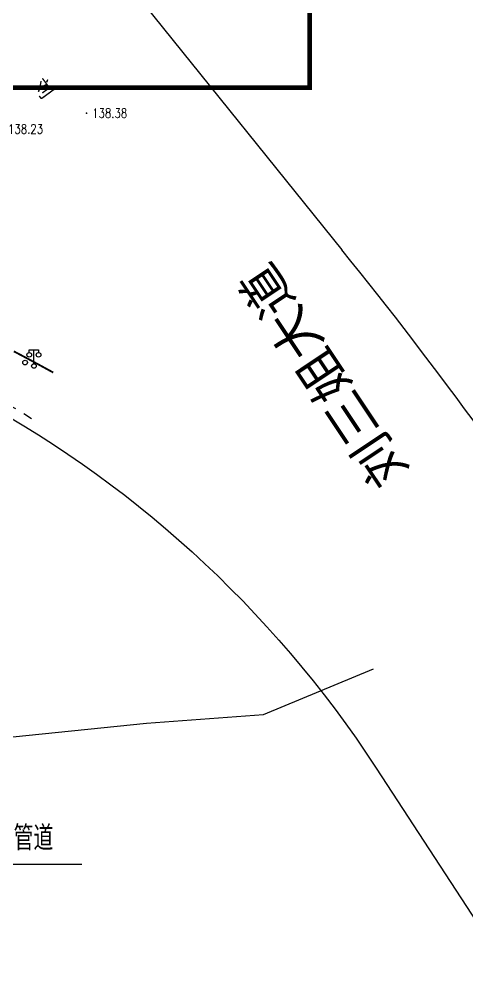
# Model space of a CAD drawing. Extents: x 529262 to 576451, y 2694391 to 2717535.
# Drawn here: x 566733.2 to 566781.2, y 2709577.2 to 2709680.9 of the extents above; entities that cross this region are included whole.
import ezdxf
from ezdxf.enums import TextEntityAlignment as Align
from ezdxf.xclip import XClip

# ---------------------------------------------------------------- set-up
doc = ezdxf.new("R2010")
doc.units = 0
doc.header["$XCLIPFRAME"] = 0
doc.linetypes.add('X6', pattern=[2, 1, -1])
for name, color, linetype in [('DIM_COOR', 3, 'Continuous'), ('DLDW', 8, 'Continuous'), ('DLSS', 4, 'Continuous'), ('GCD', 8, 'Continuous'), ('PP-COM', 7, 'Continuous'), ('RD-中线', 40, 'Continuous'), ('RD-红线', 7, 'Continuous'), ('RD-路名', 7, 'Continuous'), ('ZBTZ', 8, 'Continuous'), ('ZJ', 7, 'Continuous'), ('道路中线', 90, 'Continuous')]:
    doc.layers.add(name, color=color, linetype=linetype)
doc.styles.add('_TCH_DIM', font='smsim.shx', dxfattribs={"width": 0.75, "bigfont": 'smfs.shx'})
doc.styles.add('HZ', font='rs.shx', dxfattribs={"width": 0.8, "bigfont": 'hztxt.shx'})
doc.styles.add('等线体', font='simhei.ttf')
doc.styles.add('黑体', font='simhei.ttf')

# ---------------------------------------------------------------- blocks, each defined once
blk = doc.blocks.new('A$C19FD0107')
at = {"layer": 'RD-中线', "color": 8, "linetype": 'Continuous'}
blk.add_lwpolyline([(-4580.14, 15692.55), (-4507.04, 15604, 0.001888), (-4505.59, 15602.26), (-4424.29, 15505.27, -0.004939), (-4420.53, 15500.69), (-4323.86, 15380.63, 0.004034), (-4320.79, 15376.89), (-4296.85, 15348.11, -0.00385), (-4293.92, 15344.54), (-4230.19, 15265.5)], format="xyb", dxfattribs=at)
at = {"layer": 'RD-中线', "color": 8, "linetype": 'Continuous', "flags": 128}
for points in [[(-4176.3, 15183.28, 0.049272), (-4230.19, 15265.5)], [(-4490.73, 14139.44, 0), (-4490.29, 14139.42)], [(-3818.25, 14086.17, 0), (-3817.74, 14086.17)]]:
    blk.add_lwpolyline(points, format="xyb", dxfattribs=at)
at = {"layer": 'RD-红线', "color": 8, "linetype": 'Continuous', "flags": 128}
blk.add_lwpolyline([(-4537.78, 15260.22), (-4358.43, 15263.69), (-4329.32, 15264.25, -0.258529), (-4226.51, 15209.85), (-4206.59, 15179.33)], format="xyb", dxfattribs=at)
blk = doc.blocks.new('GC200')
at = {"linetype": 'Continuous', "const_width": 0.2, "flags": 128}
blk.add_lwpolyline([(-0.1, 0, 1), (0.1, 0, 1)], format="xyb", close=True, dxfattribs=at)
blk = doc.blocks.new('gc170')
at = {"color": 8, "linetype": 'Continuous'}
blk.add_circle((0, 0), 0.5, dxfattribs=at)
blk = doc.blocks.new('gc097')
at = {"color": 8}
for p, q in [((-1, 2.9), (-1, 3.5)), ((-1, 3.5), (1, 3.5)), ((0, 0.5), (0, 3.5)), ((1, 3.5), (1, 2.9))]:
    blk.add_line(p, q, dxfattribs=at)
for centre in [(-1, 2.4), (1, 2.4), (0, 0)]:
    blk.add_circle(centre, 0.5, dxfattribs=at)

msp = doc.modelspace()

# ---------------------------------------------------------------- linework, layer by layer
at = {"const_width": 0.5}
msp.add_lwpolyline([(566139.325, 2710172.956), (565986.518, 2710172.842), (565986.681, 2709601.261), (566518.586, 2709601.552), (566518.485, 2709673.527), (566764.333, 2709673.513), (566764.12, 2710112.127), (566139.363, 2710109.398), (566139.316, 2710172.956)], dxfattribs=at)
at = {"layer": 'DIM_COOR', "color": 3}
msp.add_line((566713.566, 2709590.145), (566739.885, 2709590.145), dxfattribs=at)
at = {"layer": 'DLSS', "linetype": 'X6', "flags": 128}
msp.add_lwpolyline([(566734.473, 2709637.968), (566732.875, 2709638.962), (566730.993, 2709639.913), (566728.274, 2709641.336), (566723.311, 2709643.761), (566721.515, 2709644.625), (566718.79, 2709645.822), (566715.181, 2709647.175), (566712.58, 2709648.17), (566707.225, 2709650.046), (566702.709, 2709651.534), (566700.262, 2709651.86), (566698.906, 2709649.45), (566698.647, 2709648.948)], dxfattribs=at)
msp.add_lwpolyline([(566734.473, 2709637.968), (566732.875, 2709638.962), (566730.993, 2709639.913), (566728.274, 2709641.336), (566723.311, 2709643.761), (566721.515, 2709644.625), (566718.79, 2709645.822), (566715.181, 2709647.175), (566712.58, 2709648.17), (566707.225, 2709650.046), (566702.709, 2709651.534), (566700.262, 2709651.86), (566698.906, 2709649.45), (566698.647, 2709648.948)], dxfattribs=at)
at = {"layer": 'DLSS', "linetype": 'Continuous', "const_width": 0.2, "elevation": 139.079, "flags": 128}
msp.add_lwpolyline([(566736.797, 2709642.931), (566735.688, 2709643.538), (566734.525, 2709644.167), (566733.485, 2709644.723), (566732.571, 2709645.204)], dxfattribs=at)
msp.add_lwpolyline([(566736.797, 2709642.931), (566735.688, 2709643.538), (566734.525, 2709644.167), (566733.485, 2709644.723), (566732.571, 2709645.204)], dxfattribs=at)
at = {"layer": '道路中线'}
msp.add_lwpolyline([(566625.327, 2709455.377), (566625.34, 2709459.634, -0.0787559), (566625.485, 2709460.53, -0.0357968), (566625.643, 2709460.914), (566650.844, 2709511.689, 0.0218271), (566659.485, 2709533.649, 0.0331089), (566661.366, 2709541.152, -0.1578399), (566663.279, 2709544.243), (566666.947, 2709547.355), (566672.474, 2709573.578), (566680.781, 2709579.145), (566697.734, 2709591.587), (566710.018, 2709601.526), (566746.828, 2709605.287), (566759.387, 2709606.203), (566771.179, 2709611.11)], format="xyb", dxfattribs=at)

# ---------------------------------------------------------------- block references
at = {"layer": 'DLDW', "color": 252, "linetype": 'Continuous', "xscale": 0.5, "yscale": 0.5}
msp.add_blockref('gc097', (566734.723, 2709643.631, 138.194), dxfattribs=at)
msp.add_blockref('gc097', (566734.723, 2709643.631, 138.194), dxfattribs=at)
at = {"layer": 'GCD', "linetype": 'Continuous'}
ref = msp.add_blockref('GC200', (566740.374, 2709670.772, 138.384), dxfattribs=dict(at, xscale=0.5, yscale=0.5, zscale=0.5))
ref.add_attrib('height', '138.38', dxfattribs={"linetype": 'Continuous', "height": 1, "style": 'HZ', "width": 0.8}).set_placement((566740.974, 2709670.772, 138.384), align=Align.MIDDLE_LEFT)
ref = msp.add_blockref('GC200', (566731.342, 2709669.073, 138.234), dxfattribs=dict(at, xscale=0.5, yscale=0.5, zscale=0.5))
ref.add_attrib('height', '138.23', dxfattribs={"linetype": 'Continuous', "height": 1, "style": 'HZ', "width": 0.8}).set_placement((566731.942, 2709669.073, 138.234), align=Align.MIDDLE_LEFT)
ref = msp.add_blockref('GC200', (566731.342, 2709669.073, 138.234), dxfattribs=dict(at, xscale=0.5, yscale=0.5, zscale=0.5))
ref.add_attrib('height', '138.23', dxfattribs={"linetype": 'Continuous', "height": 1, "style": 'HZ', "width": 0.8}).set_placement((566731.942, 2709669.073, 138.234), align=Align.MIDDLE_LEFT)
at = {"layer": 'PP-COM'}
ref = msp.add_blockref('A$C19FD0107', (570997.993, 2694390.603), dxfattribs=at)
XClip(ref).set_block_clipping_path([(-9366.4383134884, 14428.6043910822), (-3328.4480743363, 17452.7484863754)])
at = {"layer": 'ZBTZ', "linetype": 'Continuous', "xscale": 0.5000000000723135, "yscale": 0.5000000000723135, "rotation": 151.9801405422848}
msp.add_blockref('gc170', (566733.772, 2709644.001), dxfattribs=at)
msp.add_blockref('gc170', (566733.772, 2709644.001), dxfattribs=at)

# ---------------------------------------------------------------- texts
at = {"layer": 'DIM_COOR', "color": 7, "style": '_TCH_DIM', "width": 0.85}
msp.add_text('W8~W12为现状管道', height=2.64346, dxfattribs=at).set_placement((566713.694, 2709591.629, 856.757))
at = {"layer": 'RD-路名', "color": 7, "style": '黑体'}
msp.add_text('刘三姐大道', height=4, rotation=123.69917, dxfattribs=at).set_placement((566765.694, 2709642.536), align=Align.MIDDLE)
at = {"layer": 'ZJ', "color": 8, "linetype": 'Continuous', "style": '等线体'}
msp.add_text('刘', height=1.5, rotation=306.25715, dxfattribs=at).set_placement((566735.756, 2709673.458), align=Align.MIDDLE)
msp.add_text('刘', height=1.5, rotation=306.25715, dxfattribs=at).set_placement((566735.756, 2709673.458), align=Align.MIDDLE)

doc.saveas('drawing.dxf')
